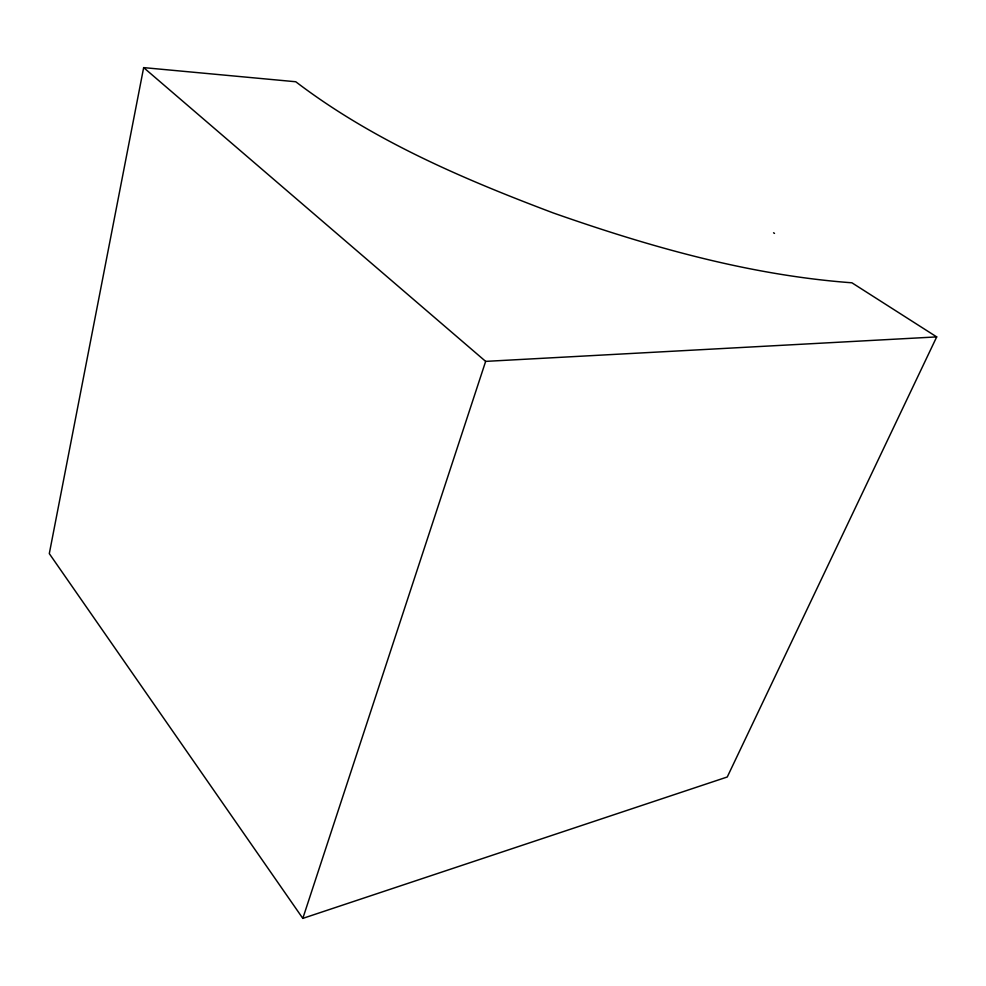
<?xml version="1.0" encoding="UTF-8"?>
<svg xmlns="http://www.w3.org/2000/svg" width="986" height="986" viewBox="0 0 986 986"><rect width="100%" height="100%" fill="white"/><g stroke="black" fill="none" stroke-linecap="round" stroke-linejoin="round"><path stroke-width="1.48" d="M143.66 67.615L49.3 553.614L302.813 918.385L727.261 776.993L936.7 336.904L851.916 282.797C749.496 275.23 649.873 246.87 553.368 212.988C463.186 178.971 372.905 140.554 295.763 81.752L143.66 67.615L485.654 361.381L936.7 336.904M302.813 918.385L485.654 361.381M773.554 232.782L774.503 233.399"/></g></svg>
